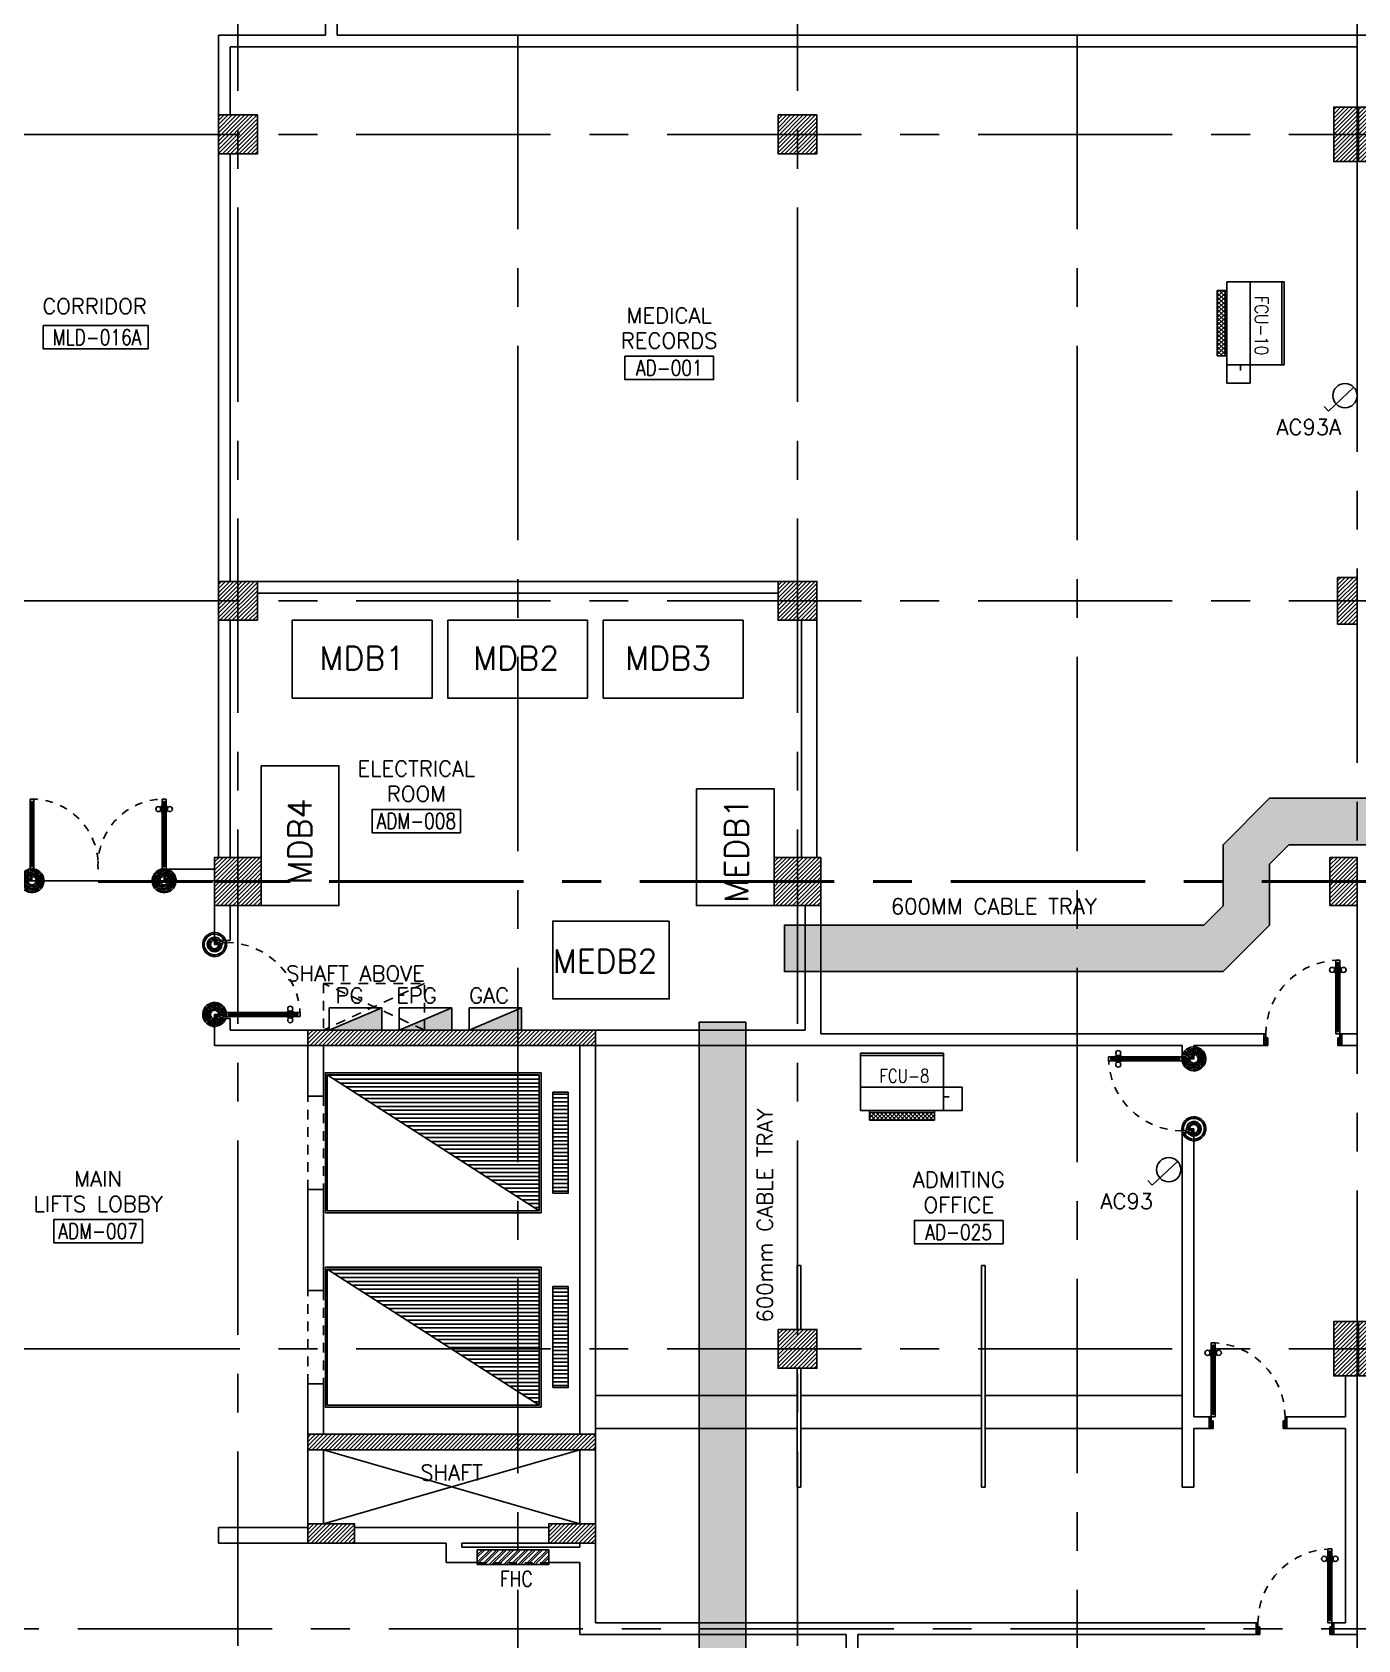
# Model space of a CAD drawing. Extents: x 417866.9 to 417960.2, y 43448 to 43538.2.
# Drawn here: x 417888.85 to 417905.91, y 43484.73 to 43505.41 of the extents above; entities that cross this region are included whole.
import ezdxf
from ezdxf.enums import TextEntityAlignment as Align

# ---------------------------------------------------------------- set-up
doc = ezdxf.new("R2010")
doc.units = 0
doc.header["$MEASUREMENT"] = 0
for name, pattern in [('CENTERX2', [4, 2.5, -0.5, 0.5, -0.5]), ('HIDDEN', [0.375, 0.25, -0.125]), ('HIDDEN2', [0.1875, 0.125, -0.0625])]:
    doc.linetypes.add(name, pattern=pattern)
doc.layers.get('0').update_dxf_attribs({"color": 11, "linetype": 'CONTINUOUS'})
for name, color, linetype in [('AXES', 11, 'CENTERX2'), ('COL', 11, 'CONTINUOUS'), ('COUNTER', 11, 'CONTINUOUS'), ('DOOR', 11, 'CONTINUOUS'), ('E-PANELBX', 3, 'CONTINUOUS'), ('E-SOCKETS', 4, 'CONTINUOUS'), ('E-TRAY', 2, 'CONTINUOUS'), ('EJ', 11, 'CONTINUOUS'), ('FCU', 7, 'CONTINUOUS'), ('FHC', 11, 'CONTINUOUS'), ('HAT', 11, 'CONTINUOUS'), ('HIDDEN', 11, 'HIDDEN2'), ('LIFTS', 11, 'CONTINUOUS'), ('PART', 11, 'CONTINUOUS'), ('RM-BOX', 11, 'CONTINUOUS'), ('RM-NAME', 11, 'CONTINUOUS'), ('RM-NO', 11, 'CONTINUOUS'), ('SCD', 2, 'CONTINUOUS'), ('SHAFT', 11, 'CONTINUOUS'), ('WALL', 11, 'CONTINUOUS')]:
    doc.layers.add(name, color=color, linetype=linetype)
doc.styles.add('ROMANS', font='ROMANS.shx', dxfattribs={"width": 0.6})
pattern_1 = [(45, (417522.151385, 43455.963322), (-0.0265165043, 0.0265165043), [])]
pattern_2 = [(0, (0, 0), (0, 0.275), [0.2, -0.075]), (90, (0, 0), (-0.275, 2e-17), [0.2, -0.075])]

# ---------------------------------------------------------------- blocks, each defined once
blk = doc.blocks.new('*X61')
at = {"color": 0}
for p, q in [((503899, 131750), (506612, 131750)), ((503977, 131700), (506612, 131700)), ((504055, 131650), (506612, 131650)), ((504132, 131600), (506612, 131600)), ((504210, 131550), (506612, 131550)), ((504288, 131500), (506612, 131500)), ((504366, 131450), (506612, 131450)), ((504444, 131400), (506612, 131400)), ((504522, 131350), (506612, 131350)), ((504600, 131300), (506612, 131300)), ((504677, 131250), (506612, 131250)), ((504755, 131200), (506612, 131200)), ((504833, 131150), (506612, 131150)), ((504911, 131100), (506612, 131100)), ((504989, 131050), (506612, 131050)), ((505067, 131000), (506612, 131000)), ((505145, 130950), (506612, 130950)), ((505222, 130900), (506612, 130900)), ((505300, 130850), (506612, 130850)), ((505378, 130800), (506612, 130800)), ((505456, 130750), (506612, 130750)), ((505534, 130700), (506612, 130700)), ((505612, 130650), (506612, 130650)), ((505690, 130600), (506612, 130600)), ((505767, 130550), (506612, 130550)), ((505845, 130500), (506612, 130500)), ((505923, 130450), (506612, 130450)), ((506001, 130400), (506612, 130400)), ((506079, 130350), (506612, 130350)), ((506157, 130300), (506612, 130300)), ((506235, 130250), (506612, 130250)), ((506312, 130200), (506612, 130200)), ((506390, 130150), (506612, 130150)), ((506468, 130100), (506612, 130100)), ((506546, 130050), (506612, 130050))]:
    blk.add_line(p, q, dxfattribs=at)
blk = doc.blocks.new('*X95')
at = {"color": 0}
for p, q in [((197839, 36035), (198015, 36211)), ((197839, 36088), (197962, 36211)), ((197839, 36141), (197909, 36211)), ((197839, 36194), (197856, 36211)), ((197868, 36011), (198068, 36211)), ((197921, 36011), (198121, 36211)), ((197974, 36011), (198174, 36211)), ((198027, 36011), (198227, 36211)), ((198080, 36011), (198280, 36211)), ((198133, 36011), (198333, 36211)), ((198186, 36011), (198386, 36211)), ((198239, 36011), (198439, 36211)), ((198292, 36011), (198492, 36211)), ((198345, 36011), (198545, 36211)), ((198398, 36011), (198598, 36211)), ((198451, 36011), (198651, 36211)), ((198504, 36011), (198704, 36211)), ((198557, 36011), (198757, 36211)), ((198610, 36011), (198810, 36211)), ((198663, 36011), (198863, 36211)), ((198716, 36011), (198916, 36211)), ((198769, 36011), (198969, 36211)), ((198822, 36011), (199022, 36211)), ((198875, 36011), (199075, 36211)), ((198928, 36011), (199128, 36211)), ((198981, 36011), (199181, 36211)), ((199034, 36011), (199234, 36211)), ((199088, 36011), (199288, 36211)), ((199141, 36011), (199341, 36211)), ((199194, 36011), (199394, 36211)), ((199247, 36011), (199447, 36211)), ((199300, 36011), (199500, 36211)), ((199353, 36011), (199553, 36211)), ((199406, 36011), (199606, 36211)), ((199459, 36011), (199659, 36211)), ((199512, 36011), (199712, 36211)), ((199565, 36011), (199765, 36211)), ((199618, 36011), (199818, 36211)), ((199671, 36011), (199871, 36211)), ((199724, 36011), (199924, 36211)), ((199777, 36011), (199977, 36211)), ((199830, 36011), (200030, 36211)), ((199883, 36011), (200083, 36211)), ((199936, 36011), (200136, 36211)), ((199989, 36011), (200189, 36211)), ((200042, 36011), (200242, 36211)), ((200095, 36011), (200295, 36211)), ((200148, 36011), (200348, 36211)), ((200201, 36011), (200401, 36211)), ((200254, 36011), (200454, 36211)), ((200307, 36011), (200507, 36211)), ((200360, 36011), (200560, 36211)), ((200413, 36011), (200613, 36211)), ((200466, 36011), (200666, 36211)), ((200519, 36011), (200719, 36211)), ((200572, 36011), (200772, 36211)), ((200625, 36011), (200825, 36211)), ((200678, 36011), (200878, 36211)), ((200732, 36011), (200932, 36211)), ((200785, 36011), (200985, 36211)), ((200838, 36011), (201038, 36211)), ((200891, 36011), (201091, 36211)), ((200944, 36011), (201144, 36211)), ((200997, 36011), (201197, 36211)), ((201050, 36011), (201250, 36211)), ((201103, 36011), (201303, 36211)), ((201156, 36011), (201356, 36211)), ((201209, 36011), (201409, 36211)), ((201262, 36011), (201462, 36211)), ((201315, 36011), (201515, 36211)), ((201368, 36011), (201539, 36182)), ((201421, 36011), (201539, 36129)), ((201474, 36011), (201539, 36076)), ((201527, 36011), (201539, 36023))]:
    blk.add_line(p, q, dxfattribs=at)
blk = doc.blocks.new('*X94')
at = {"color": 0}
for p, q in [((197839, 31209), (198041, 31411)), ((197839, 31262), (197988, 31411)), ((197839, 31315), (197935, 31411)), ((197839, 31368), (197882, 31411)), ((197894, 31211), (198094, 31411)), ((197947, 31211), (198147, 31411)), ((198000, 31211), (198200, 31411)), ((198053, 31211), (198253, 31411)), ((198106, 31211), (198306, 31411)), ((198159, 31211), (198359, 31411)), ((198212, 31211), (198412, 31411)), ((198265, 31211), (198465, 31411)), ((198318, 31211), (198518, 31411)), ((198371, 31211), (198571, 31411)), ((198424, 31211), (198624, 31411)), ((198477, 31211), (198677, 31411)), ((198530, 31211), (198730, 31411)), ((198583, 31211), (198783, 31411)), ((198636, 31211), (198836, 31411)), ((198689, 31211), (198889, 31411)), ((198742, 31211), (198942, 31411)), ((198795, 31211), (198995, 31411)), ((198848, 31211), (199048, 31411)), ((198901, 31211), (199101, 31411)), ((198954, 31211), (199154, 31411)), ((199007, 31211), (199207, 31411)), ((199060, 31211), (199260, 31411)), ((199114, 31211), (199314, 31411)), ((199167, 31211), (199367, 31411)), ((199220, 31211), (199420, 31411)), ((199273, 31211), (199473, 31411)), ((199326, 31211), (199526, 31411)), ((199379, 31211), (199579, 31411)), ((199432, 31211), (199632, 31411)), ((199485, 31211), (199685, 31411)), ((199538, 31211), (199738, 31411)), ((199591, 31211), (199791, 31411)), ((199644, 31211), (199844, 31411)), ((199697, 31211), (199897, 31411)), ((199750, 31211), (199950, 31411)), ((199803, 31211), (200003, 31411)), ((199856, 31211), (200056, 31411)), ((199909, 31211), (200109, 31411)), ((199962, 31211), (200162, 31411)), ((200015, 31211), (200215, 31411)), ((200068, 31211), (200268, 31411)), ((200121, 31211), (200321, 31411)), ((200174, 31211), (200374, 31411)), ((200227, 31211), (200427, 31411)), ((200280, 31211), (200480, 31411)), ((200333, 31211), (200533, 31411)), ((200386, 31211), (200586, 31411)), ((200439, 31211), (200639, 31411)), ((200492, 31211), (200692, 31411)), ((200545, 31211), (200745, 31411)), ((200598, 31211), (200798, 31411)), ((200651, 31211), (200851, 31411)), ((200704, 31211), (200904, 31411)), ((200758, 31211), (200958, 31411)), ((200811, 31211), (201011, 31411)), ((200864, 31211), (201064, 31411)), ((200917, 31211), (201117, 31411)), ((200970, 31211), (201170, 31411)), ((201023, 31211), (201223, 31411)), ((201076, 31211), (201276, 31411)), ((201129, 31211), (201329, 31411)), ((201182, 31211), (201382, 31411)), ((201235, 31211), (201435, 31411)), ((201288, 31211), (201488, 31411)), ((201341, 31211), (201539, 31409)), ((201394, 31211), (201539, 31356)), ((201447, 31211), (201539, 31303)), ((201500, 31211), (201539, 31250))]:
    blk.add_line(p, q, dxfattribs=at)
blk = doc.blocks.new('A$C272A55A0')
at = {"layer": 'DOOR', "color": 0, "linetype": 'ByBlock'}
for p, q in [((0, 900), (0, 1050)), ((50, 1050), (0, 1050)), ((50, 950), (50, 1050)), ((1750, 950), (1750, 1050)), ((1750, 1050), (1800, 1050)), ((1800, 1050), (1800, 900)), ((0, 900), (25, 900)), ((25, 950), (50, 950)), ((25, 900), (25, 950)), ((75, 900), (25, 900)), ((25, 850), (25, 900)), ((42, 850), (25, 850)), ((58, 870), (42, 870)), ((42, 870), (42, 850)), ((58, 850), (58, 870)), ((75, 850), (58, 850)), ((75, 900), (75, 850)), ((1725, 900), (1775, 900)), ((1725, 900), (1725, 850)), ((1725, 850), (1742, 850)), ((1742, 870), (1758, 870)), ((1742, 850), (1742, 870)), ((1775, 950), (1750, 950)), ((1758, 870), (1758, 850)), ((1758, 850), (1775, 850)), ((1775, 900), (1775, 950)), ((1800, 900), (1775, 900)), ((1775, 850), (1775, 900)), ((25, 50), (42, 50)), ((25, 50), (25, 0)), ((25, 0), (75, 0)), ((75, 0), (25, 0)), ((42, 50), (42, 30)), ((42, 30), (58, 30)), ((58, 50), (75, 50)), ((58, 50), (58, 30)), ((75, 50), (75, 0)), ((1718, 160), (1709, 160)), ((1709, 95), (1709, 160)), ((1718, 95), (1709, 95)), ((1725, 173), (1718, 173)), ((1718, 173), (1718, 83)), ((1718, 95), (1718, 160)), ((1725, 83), (1718, 83)), ((1742, 50), (1725, 50)), ((1725, 50), (1725, 0)), ((1775, 0), (1725, 0)), ((1725, 0), (1775, 0)), ((1742, 50), (1742, 30)), ((1758, 30), (1742, 30)), ((1775, 50), (1758, 50)), ((1758, 50), (1758, 30)), ((1775, 173), (1782, 173)), ((1775, 83), (1782, 83)), ((1775, 50), (1775, 0)), ((1782, 173), (1782, 83)), ((1782, 160), (1791, 160)), ((1782, 95), (1782, 160)), ((1782, 95), (1791, 95)), ((1791, 95), (1791, 160))]:
    blk.add_line(p, q, dxfattribs=at)
at = {"layer": 'DOOR', "color": 9, "linetype": 'ByBlock'}
for p, q in [((50, 1050), (0, 1010)), ((50, 1050), (0, 937)), ((50, 1050), (37, 950)), ((1750, 1050), (1800, 1010)), ((1750, 1050), (1800, 937)), ((1750, 1050), (1763, 950))]:
    blk.add_line(p, q, dxfattribs=at)
at = {"layer": 'DOOR', "linetype": 'ByBlock'}
for p, q in [((25, 850), (25, 50)), ((42, 850), (42, 50)), ((58, 850), (58, 50)), ((75, 50), (75, 850)), ((1725, 50), (1725, 850)), ((1742, 850), (1742, 50)), ((1758, 850), (1758, 50)), ((1775, 850), (1775, 50))]:
    blk.add_line(p, q, dxfattribs=at)
at = {"layer": 'DOOR', "color": 0, "linetype": 'ByBlock'}
for centre in [(1676, 128), (1824, 128)]:
    blk.add_circle(centre, 32.4, dxfattribs=at)
at = {"layer": 'DOOR', "color": 9, "linetype": 'ByBlock'}
for centre, radius, start, end in [((50, 1050), 34.4, 180, 270), ((50, 1050), 14.4, 180, 270), ((1750, 1050), 14.4, 270, 0), ((1750, 1050), 34.4, 270, 0), ((50, 1050), 54.4, 203.2074, 270), ((50, 1050), 74.4, 227.7764, 270), ((50, 1050), 94.4, 238.0182, 270), ((50, 1050), 114, 244.0838, 257.3774), ((50, 1050), 134, 248.1598, 259.28), ((50, 1050), 154, 251.1053, 256.2858), ((1750, 1050), 54.4, 270, 336.7926), ((1750, 1050), 74.4, 270, 312.2236), ((1750, 1050), 94.4, 270, 301.9818), ((1750, 1050), 114, 282.6226, 295.9162), ((1750, 1050), 134, 280.72, 291.8402), ((1750, 1050), 154, 283.7142, 288.8947)]:
    blk.add_arc(centre, radius, start, end, dxfattribs=at)
at = {"layer": 'DOOR', "linetype": 'HIDDEN', "ltscale": 0.5}
for centre, start, end in [((50, 851), 268.3174, 3.2965), ((1750, 851), 176.7035, 271.6826)]:
    blk.add_arc(centre, 851, start, end, dxfattribs=at)
at = {"layer": 'WALL', "linetype": 'ByBlock'}
blk.add_line((1800, 900), (1800, 1050), dxfattribs=at)
blk = doc.blocks.new('*X60')
at = {"color": 0}
for p, q in [((140176, 227700), (140376, 227700)), ((140176, 227650), (140376, 227650)), ((140176, 227600), (140376, 227600)), ((140176, 227550), (140376, 227550)), ((140176, 227500), (140376, 227500)), ((140176, 227450), (140376, 227450)), ((140176, 227400), (140376, 227400)), ((140176, 227350), (140376, 227350)), ((140176, 227300), (140376, 227300)), ((140176, 227250), (140376, 227250)), ((140176, 227200), (140376, 227200)), ((140176, 227150), (140376, 227150)), ((140176, 227100), (140376, 227100)), ((140176, 227050), (140376, 227050)), ((140176, 227000), (140376, 227000)), ((140176, 226950), (140376, 226950)), ((140176, 226900), (140376, 226900)), ((140176, 226850), (140376, 226850)), ((140176, 226800), (140376, 226800)), ((140176, 226750), (140376, 226750)), ((140176, 226700), (140376, 226700)), ((140176, 226650), (140376, 226650)), ((140176, 226600), (140376, 226600)), ((140176, 226550), (140376, 226550)), ((140176, 226500), (140376, 226500)), ((140176, 226450), (140376, 226450))]:
    blk.add_line(p, q, dxfattribs=at)
blk = doc.blocks.new('RM2')
at = {"layer": 'RM-NAME', "style": 'ROMANS'}
blk.add_text('SHAFT', height=200, dxfattribs=at).set_placement((0, 0), align=Align.MIDDLE)
blk = doc.blocks.new('COL50')
at = {"layer": 'COL'}
blk.add_lwpolyline([(-250, 250), (-250, -250), (250, -250), (250, 250)], close=True, dxfattribs=at)
blk = doc.blocks.new('*X93')
at = {"color": 0}
for p, q in [((203889, 32274), (204376, 32761)), ((203889, 32327), (204323, 32761)), ((203889, 32380), (204270, 32761)), ((203889, 32433), (204217, 32761)), ((203889, 32486), (204164, 32761)), ((203889, 32539), (204111, 32761)), ((203889, 32592), (204058, 32761)), ((203889, 32645), (204005, 32761)), ((203889, 32698), (203952, 32761)), ((203889, 32751), (203899, 32761)), ((203929, 32261), (204389, 32721)), ((203982, 32261), (204389, 32668)), ((204035, 32261), (204389, 32615)), ((204088, 32261), (204389, 32562)), ((204141, 32261), (204389, 32509)), ((204194, 32261), (204389, 32456)), ((204247, 32261), (204389, 32403)), ((204300, 32261), (204389, 32349)), ((204353, 32261), (204389, 32296))]:
    blk.add_line(p, q, dxfattribs=at)
blk = doc.blocks.new('RM1')
at = {"layer": 'RM-BOX'}
blk.add_lwpolyline([(570, -200), (-570, -200), (-570, -500), (570, -500)], close=True, dxfattribs=at)
at = {"layer": 'RM-NAME', "style": 'ROMANS'}
for tag, p in [('ROOMNAME1', (0, 324)), ('ROOMNAME2', (0, 0))]:
    blk.add_attdef(tag, text='', height=200, dxfattribs=at).set_placement(p, align=Align.MIDDLE)
at = {"layer": 'RM-NO', "style": 'ROMANS', "width": 0.8}
blk.add_attdef('ROOMNO', text='', height=200, dxfattribs=at).set_placement((0, -350), align=Align.MIDDLE)
blk = doc.blocks.new('*X100')
at = {"color": 0}
for p, q in [((196689, 41938), (197151, 42401)), ((196689, 41991), (197098, 42401)), ((196689, 42044), (197045, 42401)), ((196689, 42097), (196992, 42401)), ((196689, 42150), (196939, 42401)), ((196689, 42203), (196886, 42401)), ((196689, 42256), (196833, 42401)), ((196689, 42309), (196780, 42401)), ((196689, 42363), (196727, 42401)), ((196704, 41901), (197189, 42385)), ((196757, 41901), (197189, 42332)), ((196810, 41901), (197189, 42279)), ((196863, 41901), (197189, 42226)), ((196916, 41901), (197189, 42173)), ((196970, 41901), (197189, 42120)), ((197023, 41901), (197189, 42067)), ((197076, 41901), (197189, 42014)), ((197129, 41901), (197189, 41961)), ((197182, 41901), (197189, 41908))]:
    blk.add_line(p, q, dxfattribs=at)
blk = doc.blocks.new('*X101')
at = {"color": 0}
for p, q in [((203889, 41926), (204364, 42401)), ((203889, 41979), (204311, 42401)), ((203889, 42032), (204258, 42401)), ((203889, 42085), (204205, 42401)), ((203889, 42138), (204152, 42401)), ((203889, 42191), (204099, 42401)), ((203889, 42244), (204046, 42401)), ((203889, 42297), (203993, 42401)), ((203889, 42350), (203940, 42401)), ((203917, 41901), (204389, 42373)), ((203970, 41901), (204389, 42320)), ((204023, 41901), (204389, 42267)), ((204076, 41901), (204389, 42214)), ((204129, 41901), (204389, 42161)), ((204182, 41901), (204389, 42108)), ((204235, 41901), (204389, 42055)), ((204288, 41901), (204389, 42001)), ((204341, 41901), (204389, 41948))]:
    blk.add_line(p, q, dxfattribs=at)
blk = doc.blocks.new('*X103')
at = {"color": 0}
for p, q in [((203889, 47918), (204371, 48401)), ((203889, 47972), (204318, 48401)), ((203889, 48025), (204265, 48401)), ((203889, 48078), (204212, 48401)), ((203889, 48131), (204159, 48401)), ((203889, 48184), (204106, 48401)), ((203889, 48237), (204053, 48401)), ((203889, 48290), (204000, 48401)), ((203889, 48343), (203947, 48401)), ((203924, 47901), (204389, 48365)), ((203977, 47901), (204389, 48312)), ((204030, 47901), (204389, 48259)), ((204083, 47901), (204389, 48206)), ((204136, 47901), (204389, 48153)), ((204189, 47901), (204389, 48100)), ((204242, 47901), (204389, 48047)), ((204295, 47901), (204389, 47994)), ((204348, 47901), (204389, 47941))]:
    blk.add_line(p, q, dxfattribs=at)
blk = doc.blocks.new('*X129')
at = {"color": 0}
for p, q in [((84179, 47905), (84676, 48401)), ((84179, 47958), (84623, 48401)), ((84179, 48011), (84570, 48401)), ((84179, 48064), (84516, 48401)), ((84179, 48117), (84463, 48401)), ((84179, 48170), (84410, 48401)), ((84179, 48223), (84357, 48401)), ((84179, 48276), (84304, 48401)), ((84179, 48329), (84251, 48401)), ((84179, 48382), (84198, 48401)), ((84229, 47901), (84679, 48352)), ((84282, 47901), (84679, 48299)), ((84335, 47901), (84679, 48246)), ((84388, 47901), (84679, 48193)), ((84441, 47901), (84679, 48139)), ((84494, 47901), (84679, 48086)), ((84547, 47901), (84679, 48033)), ((84600, 47901), (84679, 47980)), ((84653, 47901), (84679, 47927))]:
    blk.add_line(p, q, dxfattribs=at)
blk = doc.blocks.new('C11')
at = {"layer": 'HAT'}
h = blk.add_hatch(dxfattribs=at)
h.set_pattern_fill('ANSI31', color=256, scale=300, style=0)
h.set_pattern_definition([(45, (-383765.23, -62181), (-26.5165043, 26.5165043), [])])
h.paths.add_polyline_path([(-20, 350), (-20, 700), (-320, 700), (-320, 350)])
h.paths.add_polyline_path([(-320, 0), (-20, 0), (-20, 350), (-320, 350)])
h = blk.add_hatch(dxfattribs=at)
h.set_pattern_fill('ANSI31', color=256, scale=300, style=0)
h.set_pattern_definition([(45, (-383445.23, -62181), (-26.5165043, 26.5165043), [])])
h.paths.add_polyline_path([(300, 350), (300, 700), (0, 700), (0, 350)])
h.paths.add_polyline_path([(0, 0), (300, 0), (300, 350), (0, 350)])
at = {"layer": 'COL'}
for points in [[(-20, 700), (-20, 0), (-320, 0), (-320, 700)], [(300, 700), (300, 0), (0, 0), (0, 700)]]:
    blk.add_lwpolyline(points, close=True, dxfattribs=at)
blk = doc.blocks.new('DOOR1000')
at = {"layer": 'DOOR', "color": 7, "linetype": 'ByBlock'}
for p, q in [((-150, 0), (0, 0)), ((-150, 0), (-150, -25)), ((0, -50), (-114, 0)), ((0, -50), (-40, 0)), ((0, -50), (0, 0)), ((-1100, -25), (-1100, -75)), ((-1100, -75), (-1100, -25)), ((-1050, -25), (-1100, -25)), ((-1050, -75), (-1100, -75)), ((-1070, -42), (-1070, -58)), ((-1050, -42), (-1070, -42)), ((-1050, -58), (-1070, -58)), ((-1050, -25), (-1050, -42)), ((-1050, -58), (-1050, -75)), ((-1018, -25), (-1018, -18)), ((-928, -18), (-1018, -18)), ((-1018, -75), (-1018, -82)), ((-928, -82), (-1018, -82)), ((-1005, -18), (-1005, -9)), ((-1005, -9), (-940, -9)), ((-1005, -18), (-940, -18)), ((-1005, -82), (-1005, -91)), ((-1005, -82), (-940, -82)), ((-1005, -91), (-940, -91)), ((-940, -18), (-940, -9)), ((-940, -82), (-940, -91)), ((-928, -25), (-928, -18)), ((-928, -75), (-928, -82)), ((-200, -25), (-150, -25)), ((-200, -42), (-200, -25)), ((-180, -42), (-200, -42)), ((-200, -58), (-180, -58)), ((-200, -75), (-200, -58)), ((-150, -75), (-200, -75)), ((-180, -58), (-180, -42)), ((-150, -25), (-100, -25)), ((-150, -75), (-150, -25)), ((-100, -25), (-100, -50)), ((0, -50), (-100, -37)), ((-100, -50), (0, -50)), ((-150, -975), (-100, -975)), ((-150, -1000), (-150, -975)), ((-150, -1000), (0, -1000)), ((0, -1000), (-150, -1000)), ((0, -950), (-114, -1000)), ((-100, -975), (-100, -950)), ((0, -950), (-100, -963)), ((-100, -950), (0, -950)), ((0, -950), (-40, -1000)), ((0, -950), (0, -1000))]:
    blk.add_line(p, q, dxfattribs=at)
at = {"layer": 'DOOR', "linetype": 'ByBlock'}
for p, q in [((-200, -25), (-1050, -25)), ((-200, -42), (-1050, -42)), ((-200, -58), (-1050, -58)), ((-1050, -75), (-200, -75))]:
    blk.add_line(p, q, dxfattribs=at)
at = {"layer": 'DOOR', "color": 7, "linetype": 'ByBlock'}
for centre in [(-973, 24), (-973, -124)]:
    blk.add_circle(centre, 32.4, dxfattribs=at)
for centre, radius, start, end in [((0, -50), 154, 161.1053, 166.2858), ((0, -50), 94.4, 148.0182, 180), ((0, -50), 134, 158.1598, 169.28), ((0, -50), 114, 154.0838, 167.3774), ((0, -50), 74.4, 137.7764, 180), ((0, -50), 54.4, 113.2074, 180), ((0, -50), 34.4, 90, 180), ((0, -50), 14.4, 90, 180), ((0, -950), 154, 193.7142, 198.8947), ((0, -950), 134, 190.72, 201.8402), ((0, -950), 94.4, 180, 211.9818), ((0, -950), 74.4, 180, 222.2236), ((0, -950), 54.4, 180, 246.7926), ((0, -950), 34.4, 180, 270), ((0, -950), 14.4, 180, 270)]:
    blk.add_arc(centre, radius, start, end, dxfattribs=at)
at = {"layer": 'DOOR', "linetype": 'HIDDEN', "ltscale": 0.5}
blk.add_arc((-150, -25), 950, 180, 270, dxfattribs=at)
blk = doc.blocks.new('*X253')
at = {"color": 0}
for p, q in [((23785, -1671), (23860, -1596)), ((23785, -1618), (23807, -1596)), ((23864, -1696), (23785, -1617)), ((23813, -1696), (23913, -1596)), ((23917, -1696), (23817, -1596)), ((23866, -1696), (23966, -1596)), ((23970, -1696), (23870, -1596)), ((23919, -1696), (24019, -1596)), ((24023, -1696), (23923, -1596)), ((23972, -1696), (24072, -1596)), ((24076, -1696), (23976, -1596)), ((24025, -1696), (24125, -1596)), ((24129, -1696), (24029, -1596)), ((24078, -1696), (24178, -1596)), ((24182, -1696), (24082, -1596)), ((24131, -1696), (24231, -1596)), ((24235, -1696), (24135, -1596)), ((24184, -1696), (24284, -1596)), ((24288, -1696), (24188, -1596)), ((24237, -1696), (24337, -1596)), ((24341, -1696), (24241, -1596)), ((24290, -1696), (24390, -1596)), ((24394, -1696), (24294, -1596)), ((24343, -1696), (24443, -1596)), ((24447, -1696), (24347, -1596)), ((24396, -1696), (24496, -1596)), ((24500, -1696), (24400, -1596)), ((24449, -1696), (24549, -1596)), ((24553, -1696), (24453, -1596)), ((24502, -1696), (24602, -1596)), ((24606, -1696), (24506, -1596)), ((24555, -1696), (24623, -1628)), ((24623, -1660), (24559, -1596)), ((24623, -1607), (24612, -1596)), ((23811, -1696), (23785, -1670)), ((24608, -1696), (24623, -1681))]:
    blk.add_line(p, q, dxfattribs=at)
blk = doc.blocks.new('E-PBX')
at = {"layer": 'E-PANELBX'}
h = blk.add_hatch(color=256, dxfattribs=at)
h.paths.add_polyline_path([(34, 190), (-225, 190), (34, 81)])
h.paths.add_polyline_path([(225, 190), (34, 190), (34, 81), (225, 0)])
blk.add_line((225, 0), (-225, 190), dxfattribs=at)
blk.add_lwpolyline([(-225, 190), (225, 190), (225, 0), (-225, 0)], close=True, dxfattribs=at)

msp = doc.modelspace()

# ---------------------------------------------------------------- hatches: boundary and pattern name
at = {"layer": 'FHC', "linetype": 'ByBlock', "ltscale": 0.3}
h = msp.add_hatch(dxfattribs=at)
h.set_pattern_fill('ANSI32', color=11, scale=175, style=0)
h.set_pattern_definition([(44.999998, (417662.380424, 43454.64832), (-0.046403885, 0.046403882), []), (44.999998, (417662.41136, 43454.64832), (-0.046403885, 0.046403882), [])])
h.paths.add_polyline_path([(417895.4966, 43485.6993), (417895.4966, 43485.8893), (417894.5766, 43485.8893), (417894.5766, 43485.6993)])
h.paths.add_polyline_path([(417894.364, 43485.2782), (417894.364, 43485.699), (417894.6265, 43485.699), (417894.6265, 43485.2782)], flags=9)
at = {"layer": 'HAT'}
h = msp.add_hatch(dxfattribs=at)
h.set_pattern_fill('ANGLE', color=256, style=0)
h.set_pattern_definition(pattern_2)
h.paths.add_polyline_path([(417922.3278, 43507.1193), (417915.3957, 43507.1193), (417915.1957, 43506.9193), (417915.1957, 43495.5569), (417915.4957, 43495.2569), (417920.9414, 43495.2569), (417920.9414, 43494.9569), (417905.0201, 43494.9569), (417904.7716, 43494.7083), (417904.7716, 43493.9249), (417904.1716, 43493.3249), (417898.5287, 43493.3249), (417898.5287, 43493.9249), (417903.923, 43493.9249), (417904.1716, 43494.1734), (417904.1716, 43494.9569), (417904.7716, 43495.5569), (417914.6471, 43495.5569), (417914.8957, 43495.8054), (417914.8957, 43507.0436), (417915.2714, 43507.4193), (417922.3278, 43507.4193)])
h = msp.add_hatch(dxfattribs=at)
h.set_pattern_fill('ANSI31', color=256, scale=0.3, style=0)
h.set_pattern_definition(pattern_1)
h.paths.add_polyline_path([(417905.8966, 43498.3943), (417905.6466, 43498.3943), (417905.6466, 43498.0943), (417905.8966, 43498.0943)])
h.paths.add_polyline_path([(417905.8966, 43498.0943), (417905.6466, 43498.0943), (417905.6466, 43497.7943), (417905.8966, 43497.7943)])
h = msp.add_hatch(dxfattribs=at)
h.set_pattern_fill('ANSI31', color=256, scale=0.3, style=0)
h.set_pattern_definition([(45, (417532.951385, 43455.963322), (-0.0265165043, 0.0265165043), [])])
h.paths.add_polyline_path([(417891.4966, 43494.4943), (417891.4966, 43494.7943), (417891.1966, 43494.7943), (417891.1966, 43494.4943)])
h.paths.add_polyline_path([(417891.7966, 43494.4943), (417891.7966, 43494.7943), (417891.4966, 43494.7943), (417891.4966, 43494.4943)])
h = msp.add_hatch(dxfattribs=at)
h.set_pattern_fill('ANSI31', color=256, scale=0.3, style=0)
h.set_pattern_definition([(45, (417540.151385, 43455.963322), (-0.0265165043, 0.0265165043), [])])
h.paths.add_polyline_path([(417898.6966, 43494.4943), (417898.6966, 43494.7943), (417898.3966, 43494.7943), (417898.3966, 43494.4943)])
h.paths.add_polyline_path([(417898.9966, 43494.4943), (417898.9966, 43494.7943), (417898.6966, 43494.7943), (417898.6966, 43494.4943)])
h = msp.add_hatch(dxfattribs=at)
h.set_pattern_fill('ANSI31', color=256, scale=0.3, style=0)
h.set_pattern_definition(pattern_1)
h.paths.add_polyline_path([(417905.5466, 43494.4943), (417905.8966, 43494.4943), (417905.8966, 43494.7943), (417905.5466, 43494.7943)])
h = msp.add_hatch(dxfattribs=at)
h.set_pattern_fill('ANSI31', color=256, scale=0.3, style=0)
h.set_pattern_definition([(45, (417532.951385, 43455.643322), (-0.0265165043, 0.0265165043), [])])
h.paths.add_polyline_path([(417891.4966, 43494.1743), (417891.4966, 43494.4743), (417891.1966, 43494.4743), (417891.1966, 43494.1743)])
h.paths.add_polyline_path([(417891.7966, 43494.1743), (417891.7966, 43494.4743), (417891.4966, 43494.4743), (417891.4966, 43494.1743)])
h = msp.add_hatch(dxfattribs=at)
h.set_pattern_fill('ANSI31', color=256, scale=0.3, style=0)
h.set_pattern_definition([(45, (417540.151385, 43455.643322), (-0.0265165043, 0.0265165043), [])])
h.paths.add_polyline_path([(417898.6966, 43494.1743), (417898.6966, 43494.4743), (417898.3966, 43494.4743), (417898.3966, 43494.1743)])
h.paths.add_polyline_path([(417898.9966, 43494.1743), (417898.9966, 43494.4743), (417898.6966, 43494.4743), (417898.6966, 43494.1743)])
h = msp.add_hatch(dxfattribs=at)
h.set_pattern_fill('ANSI31', color=256, scale=0.3, style=0)
h.set_pattern_definition([(45, (417522.151385, 43455.643322), (-0.0265165043, 0.0265165043), [])])
h.paths.add_polyline_path([(417905.5466, 43494.1743), (417905.8966, 43494.1743), (417905.8966, 43494.4743), (417905.5466, 43494.4743)])
h = msp.add_hatch(dxfattribs=at)
h.set_pattern_fill('ANGLE', color=256, style=0)
h.set_pattern_definition(pattern_2)
h.paths.add_polyline_path([(417898.0311, 43492.6743), (417897.4311, 43492.6743), (417897.4311, 43483.2546), (417897.8107, 43482.875), (417906.0796, 43482.875), (417907.2753, 43481.6793), (417914.1411, 43481.6793), (417915.3368, 43482.875), (417933.6467, 43482.875), (417933.9467, 43482.575), (417933.9467, 43474.8441), (417934.3225, 43474.4684), (417942.1008, 43474.4684), (417942.1008, 43474.7684), (417934.4467, 43474.7684), (417934.2467, 43474.9684), (417934.2467, 43482.575), (417934.5467, 43482.875), (417936.3308, 43482.875), (417936.6308, 43483.175), (417938.2984, 43483.175), (417938.7484, 43483.625), (417938.7484, 43489.0378), (417938.4484, 43489.0378), (417938.4484, 43483.7492), (417938.1741, 43483.475), (417915.0883, 43483.475), (417913.8926, 43482.2793), (417907.5238, 43482.2793), (417906.3281, 43483.475), (417898.2796, 43483.475), (417898.0311, 43483.7235)])
h = msp.add_hatch(dxfattribs=at)
h.set_pattern_fill('ANSI31', color=256, scale=0.3, style=0)
h.set_pattern_definition([(45, (417480.111385, 43455.963322), (-0.0265165043, 0.0265165043), [])])
h.paths.add_polyline_path([(417892.9966, 43486.2229), (417892.3966, 43486.2229), (417892.3966, 43485.9743), (417892.9966, 43485.9743)])
h.paths.add_polyline_path([(417896.0966, 43486.2229), (417895.4966, 43486.2229), (417895.4966, 43485.9743), (417896.0966, 43485.9743)])

# ---------------------------------------------------------------- linework, layer by layer
at = {"layer": 'AXES'}
for p, q in [((417891.4966, 43448.6529), (417891.4966, 43537.5491)), ((417898.6966, 43448.6529), (417898.6966, 43537.5491)), ((417905.8966, 43460.01), (417905.8966, 43537.1991)), ((417895.0966, 43466.8743), (417895.0966, 43525.6943)), ((417902.2966, 43466.8743), (417902.2966, 43525.6943)), ((417867.6171, 43504.0943), (417889.6966, 43504.0943)), ((417959.5194, 43504.0943), (417889.6966, 43504.0943)), ((417889.6966, 43498.0943), (417867.6171, 43498.0943)), ((417959.5194, 43498.0943), (417889.6966, 43498.0943)), ((417867.6171, 43494.4943), (417889.6966, 43494.4943)), ((417959.1694, 43494.4943), (417889.6966, 43494.4943)), ((417959.1694, 43494.4743), (417889.6966, 43494.4743)), ((417867.6171, 43488.4743), (417889.6966, 43488.4743)), ((417959.5194, 43488.4743), (417889.6966, 43488.4743)), ((417947.9366, 43484.8743), (417873.4766, 43484.8743))]:
    msp.add_line(p, q, dxfattribs=at)
at = {"layer": 'COL', "color": 2, "linetype": 'ByBlock'}
for p, q in [((417892.3966, 43486.2257), (417892.3966, 43485.9743)), ((417896.0966, 43486.2257), (417896.0966, 43485.9743))]:
    msp.add_line(p, q, dxfattribs=at)
at = {"layer": 'COL'}
for points in [[(417905.8966, 43498.3943), (417905.8966, 43497.7943), (417905.6466, 43497.7943), (417905.6466, 43498.3943)], [(417891.2466, 43498.3443), (417891.2466, 43497.8443), (417891.7466, 43497.8443), (417891.7466, 43498.3443)], [(417891.7966, 43494.7943), (417891.1966, 43494.7943), (417891.1966, 43494.4943), (417891.7966, 43494.4943)], [(417898.9966, 43494.7943), (417898.3966, 43494.7943), (417898.3966, 43494.4943), (417898.9966, 43494.4943)], [(417905.5466, 43494.7943), (417905.5466, 43494.4943), (417905.8966, 43494.4943), (417905.8966, 43494.7943)], [(417891.7966, 43494.4743), (417891.1966, 43494.4743), (417891.1966, 43494.1743), (417891.7966, 43494.1743)], [(417898.9966, 43494.4743), (417898.3966, 43494.4743), (417898.3966, 43494.1743), (417898.9966, 43494.1743)], [(417905.5466, 43494.4743), (417905.5466, 43494.1743), (417905.8966, 43494.1743), (417905.8966, 43494.4743)], [(417892.3966, 43492.5743), (417892.3966, 43492.3743), (417896.0966, 43492.3743), (417896.0966, 43492.5743)], [(417892.3966, 43487.3743), (417892.3966, 43487.1743), (417896.0966, 43487.1743), (417896.0966, 43487.3743)]]:
    msp.add_lwpolyline(points, close=True, dxfattribs=at)
at = {"layer": 'COL', "color": 2, "linetype": 'ByBlock'}
for points in [[(417892.3966, 43486.2243), (417892.9966, 43486.2243), (417892.9966, 43485.9743), (417892.3966, 43485.9743)], [(417896.0966, 43486.2243), (417895.4966, 43486.2243), (417895.4966, 43485.9743), (417896.0966, 43485.9743)]]:
    msp.add_lwpolyline(points, close=True, dxfattribs=at)
at = {"layer": 'COUNTER'}
msp.add_line((417905.8966, 43503.7443), (417905.8966, 43501.2193), dxfattribs=at)
at = {"layer": 'E-SOCKETS'}
for p, q in [((417905.8547, 43500.8406), (417905.5269, 43500.5355)), ((417905.5269, 43500.5355), (417905.4724, 43500.594)), ((417903.588, 43490.8843), (417903.2601, 43490.5792)), ((417903.2601, 43490.5792), (417903.2056, 43490.6377))]:
    msp.add_line(p, q, dxfattribs=at)
for centre in [(417905.7404, 43500.7342), (417903.4736, 43490.7779)]:
    msp.add_circle(centre, 0.1562, dxfattribs=at)
at = {"layer": 'E-TRAY', "color": 4}
for points in [[(417922.3278, 43507.1193), (417915.3957, 43507.1193), (417915.1957, 43506.9193), (417915.1957, 43495.5569), (417915.4957, 43495.2569), (417920.9414, 43495.2569), (417920.9414, 43494.9569), (417905.0201, 43494.9569), (417904.7716, 43494.7083), (417904.7716, 43493.9249), (417904.1716, 43493.3249), (417898.5287, 43493.3249), (417898.5287, 43493.9249), (417903.923, 43493.9249), (417904.1716, 43494.1734), (417904.1716, 43494.9569), (417904.7716, 43495.5569), (417914.6471, 43495.5569), (417914.8957, 43495.8054), (417914.8957, 43507.0436), (417915.2714, 43507.4193), (417922.3278, 43507.4193), (417922.3278, 43507.1193)], [(417898.0311, 43492.6743), (417897.4311, 43492.6743), (417897.4311, 43483.2546), (417897.8107, 43482.875), (417906.0796, 43482.875), (417907.2753, 43481.6793), (417914.1411, 43481.6793), (417915.3368, 43482.875), (417933.6467, 43482.875)], [(417938.1741, 43483.475), (417915.0883, 43483.475), (417913.8926, 43482.2793), (417907.5238, 43482.2793), (417906.3281, 43483.475), (417898.2796, 43483.475), (417898.0311, 43483.7235), (417898.0311, 43492.6743)]]:
    msp.add_lwpolyline(points, dxfattribs=at)
for points in [[(417893.9966, 43497.8443), (417892.1966, 43497.8443), (417892.1966, 43496.8443), (417893.9966, 43496.8443)], [(417895.9966, 43497.8443), (417894.1966, 43497.8443), (417894.1966, 43496.8443), (417895.9966, 43496.8443)], [(417897.9966, 43497.8443), (417896.1966, 43497.8443), (417896.1966, 43496.8443), (417897.9966, 43496.8443)], [(417891.7966, 43495.9743), (417891.7966, 43494.1743), (417892.7966, 43494.1743), (417892.7966, 43495.9743)], [(417897.3966, 43495.6743), (417897.3966, 43494.1743), (417898.3966, 43494.1743), (417898.3966, 43495.6743)], [(417897.047, 43493.9743), (417895.547, 43493.9743), (417895.547, 43492.9743), (417897.047, 43492.9743)]]:
    msp.add_lwpolyline(points, close=True, dxfattribs=at)
at = {"layer": 'FCU'}
for p, q in [((417904.9595, 43502.1986), (417904.2225, 43502.1986)), ((417904.2225, 43502.1986), (417904.2225, 43501.1316)), ((417904.5225, 43502.1986), (417904.5225, 43501.1316)), ((417904.9595, 43502.1986), (417904.9595, 43501.1316)), ((417904.9595, 43501.1316), (417904.2225, 43501.1316)), ((417899.5085, 43492.2773), (417899.5085, 43491.5403)), ((417899.5085, 43492.2773), (417900.5755, 43492.2773)), ((417900.5755, 43492.2773), (417900.5755, 43491.5403)), ((417899.5085, 43491.8403), (417900.5755, 43491.8403)), ((417899.5085, 43491.5403), (417900.5755, 43491.5403))]:
    msp.add_line(p, q, dxfattribs=at)
at = {"layer": 'FCU', "color": 3}
for p, q in [((417904.9275, 43502.1986), (417904.9275, 43501.1316)), ((417904.2225, 43502.0841), (417904.0975, 43502.0841)), ((417904.0975, 43502.0841), (417904.0975, 43501.2461)), ((417904.1975, 43502.0841), (417904.1975, 43501.2461)), ((417904.2225, 43501.2461), (417904.0975, 43501.2461)), ((417904.2225, 43501.1316), (417904.2225, 43500.8936)), ((417904.3975, 43501.1316), (417904.3975, 43501.0583)), ((417904.5225, 43501.1316), (417904.5225, 43500.8936)), ((417904.5225, 43500.8936), (417904.2225, 43500.8936)), ((417899.5085, 43492.2453), (417900.5755, 43492.2453)), ((417900.5755, 43491.8403), (417900.8135, 43491.8403)), ((417900.8135, 43491.8403), (417900.8135, 43491.5403)), ((417900.5755, 43491.7153), (417900.6489, 43491.7153)), ((417899.623, 43491.5403), (417899.623, 43491.4153)), ((417899.623, 43491.5153), (417900.461, 43491.5153)), ((417899.623, 43491.4153), (417900.461, 43491.4153)), ((417900.461, 43491.5403), (417900.461, 43491.4153)), ((417900.5755, 43491.5403), (417900.8135, 43491.5403))]:
    msp.add_line(p, q, dxfattribs=at)
at = {"layer": 'FHC', "linetype": 'ByBlock', "ltscale": 0.3}
for p, q in [((417894.5766, 43485.8893), (417895.4966, 43485.8893)), ((417894.5766, 43485.6993), (417894.5766, 43485.8893)), ((417895.4966, 43485.8893), (417895.4966, 43485.6993)), ((417895.4966, 43485.6993), (417894.5766, 43485.6993))]:
    msp.add_line(p, q, dxfattribs=at)
at = {"layer": 'FHC', "color": 250, "linetype": 'HIDDEN', "ltscale": 0.25}
msp.add_line((417894.5868, 43485.7227), (417895.4888, 43485.7227), dxfattribs=at)
at = {"layer": 'HIDDEN'}
for p, q in [((417892.5966, 43493.1743), (417893.8966, 43493.1743)), ((417893.8966, 43492.5743), (417892.5966, 43493.1743)), ((417893.8966, 43493.1743), (417892.5966, 43492.5743)), ((417892.5966, 43493.1743), (417892.5966, 43492.5743)), ((417893.8966, 43492.5743), (417893.8966, 43493.1743)), ((417892.3966, 43490.5243), (417892.3966, 43491.7243)), ((417892.5966, 43491.7243), (417892.5966, 43490.5243)), ((417892.3966, 43488.0243), (417892.3966, 43489.2243)), ((417892.5966, 43489.2243), (417892.5966, 43488.0243))]:
    msp.add_line(p, q, dxfattribs=at)
at = {"layer": 'LIFTS'}
for p, q in [((417892.6466, 43491.9993), (417895.3716, 43490.2493)), ((417892.6466, 43489.4993), (417895.3716, 43487.7493))]:
    msp.add_line(p, q, dxfattribs=at)
for points in [[(417892.6216, 43490.2243), (417895.3966, 43490.2243), (417895.3966, 43492.0243), (417892.6216, 43492.0243)], [(417892.6466, 43490.2493), (417895.3716, 43490.2493), (417895.3716, 43491.9993), (417892.6466, 43491.9993)], [(417895.5466, 43490.4743), (417895.7466, 43490.4743), (417895.7466, 43491.7743), (417895.5466, 43491.7743)], [(417892.6216, 43489.5243), (417892.6216, 43487.7243), (417895.3966, 43487.7243), (417895.3966, 43489.5243)], [(417892.6466, 43489.4993), (417892.6466, 43487.7493), (417895.3716, 43487.7493), (417895.3716, 43489.4993)], [(417895.5466, 43487.9743), (417895.7466, 43487.9743), (417895.7466, 43489.2743), (417895.5466, 43489.2743)]]:
    msp.add_lwpolyline(points, close=True, dxfattribs=at)
at = {"layer": 'PART'}
for p, q in [((417898.6908, 43489.5436), (417898.6908, 43488.7243)), ((417898.7408, 43489.5436), (417898.6908, 43489.5436)), ((417898.7408, 43489.5436), (417898.7408, 43488.7243)), ((417901.0623, 43489.5436), (417901.0623, 43486.6937)), ((417901.1123, 43489.5436), (417901.0623, 43489.5436)), ((417901.1123, 43489.5436), (417901.1123, 43486.6937)), ((417898.6908, 43488.2243), (417898.6908, 43486.6937)), ((417898.7408, 43488.2243), (417898.7408, 43486.6937)), ((417896.0966, 43487.8743), (417898.6908, 43487.8743)), ((417898.7408, 43487.8743), (417901.0623, 43487.8743)), ((417901.1123, 43487.8743), (417903.6466, 43487.8743)), ((417896.0966, 43487.4493), (417898.6908, 43487.4493)), ((417898.7408, 43487.4493), (417901.0623, 43487.4493)), ((417901.1123, 43487.4493), (417903.6466, 43487.4493)), ((417898.7408, 43486.6937), (417898.6908, 43486.6937)), ((417901.1123, 43486.6937), (417901.0623, 43486.6937))]:
    msp.add_line(p, q, dxfattribs=at)
at = {"layer": 'RM-BOX'}
msp.add_lwpolyline([(417890.3406, 43501.635), (417888.9908, 43501.635), (417888.9908, 43501.335), (417890.3406, 43501.335)], close=True, dxfattribs=at)
at = {"layer": 'SHAFT'}
for p, q in [((417895.8966, 43486.2243), (417892.5966, 43487.1743)), ((417892.5966, 43486.2243), (417895.8966, 43487.1743))]:
    msp.add_line(p, q, dxfattribs=at)
at = {"layer": 'WALL'}
for p, q in [((417892.6216, 43505.3693), (417892.6216, 43505.5943)), ((417892.7716, 43505.3693), (417892.7716, 43505.5943)), ((417891.2466, 43504.3443), (417891.2466, 43505.3693)), ((417891.2466, 43505.3693), (417892.6216, 43505.3693)), ((417891.2466, 43504.3443), (417891.2466, 43505.3693)), ((417891.2466, 43505.3693), (417892.0966, 43505.3693)), ((417891.3966, 43505.2193), (417905.8966, 43505.2193)), ((417891.3966, 43504.3443), (417891.3966, 43505.2193)), ((417891.3966, 43504.3443), (417891.3966, 43505.2193)), ((417892.7716, 43505.3693), (417906.0666, 43505.3693)), ((417905.8966, 43504.3443), (417905.8966, 43505.3693)), ((417891.2466, 43498.3443), (417891.2466, 43503.8443)), ((417891.2466, 43498.3443), (417891.2466, 43503.8443)), ((417891.3966, 43498.3443), (417891.3966, 43503.8443)), ((417898.4466, 43498.3443), (417891.7466, 43498.3443)), ((417898.4466, 43498.1943), (417891.7466, 43498.1943)), ((417891.2466, 43494.7943), (417891.2466, 43497.8443)), ((417891.3966, 43496.4743), (417891.3966, 43497.8443)), ((417891.3966, 43494.7943), (417891.3966, 43497.8443)), ((417898.7466, 43497.8443), (417898.7466, 43494.7943)), ((417898.9466, 43497.8443), (417898.9466, 43494.7943)), ((417891.1966, 43494.6443), (417890.5966, 43494.6443)), ((417890.5966, 43494.6443), (417890.5966, 43494.4943)), ((417890.5966, 43494.6443), (417890.5966, 43494.4943)), ((417891.2466, 43494.4943), (417890.5966, 43494.4943)), ((417891.2466, 43494.4943), (417890.5966, 43494.4943)), ((417891.1966, 43494.1743), (417891.1966, 43493.7243)), ((417891.3966, 43494.1743), (417891.3966, 43493.7243)), ((417898.7966, 43494.1743), (417898.7966, 43492.5743)), ((417898.9966, 43494.1743), (417898.9966, 43492.5243)), ((417891.1966, 43493.7243), (417891.3966, 43493.7243)), ((417891.1966, 43492.7243), (417891.1966, 43492.3743)), ((417891.1966, 43492.7243), (417891.3966, 43492.7243)), ((417891.3966, 43492.7243), (417891.3966, 43492.5743)), ((417892.3966, 43492.5743), (417891.3966, 43492.5743)), ((417893.8941, 43492.5743), (417891.7941, 43492.5743)), ((417896.0966, 43492.5743), (417898.7966, 43492.5743)), ((417898.9966, 43492.5243), (417904.6989, 43492.5243)), ((417904.6989, 43492.5243), (417904.6989, 43492.3743)), ((417905.6989, 43492.5243), (417905.6989, 43492.3743)), ((417905.6989, 43492.5243), (417905.8966, 43492.5243)), ((417905.6989, 43492.5243), (417905.799, 43492.5243)), ((417892.3966, 43492.3743), (417891.1966, 43492.3743)), ((417892.3966, 43491.7243), (417892.3966, 43492.3743)), ((417892.5966, 43491.7243), (417892.5966, 43492.3743)), ((417895.8966, 43492.3743), (417895.8966, 43487.3743)), ((417896.0966, 43492.3743), (417896.0966, 43487.3743)), ((417896.0966, 43492.3743), (417903.6466, 43492.3743)), ((417903.6466, 43492.3743), (417903.6466, 43492.2539)), ((417903.6466, 43492.3743), (417903.6466, 43492.2539)), ((417903.6466, 43492.2539), (417903.7966, 43492.2539)), ((417903.7966, 43492.3743), (417903.7966, 43492.2539)), ((417903.7966, 43492.3743), (417904.6989, 43492.3743)), ((417903.7966, 43492.3743), (417903.7966, 43492.2539)), ((417905.8966, 43492.3743), (417905.6989, 43492.3743)), ((417892.5966, 43491.7243), (417892.3966, 43491.7243)), ((417903.6466, 43491.2539), (417903.7966, 43491.2539)), ((417903.6466, 43491.2539), (417903.6466, 43486.6933)), ((417903.7966, 43491.2539), (417903.7966, 43487.5993)), ((417892.5966, 43490.5243), (417892.3966, 43490.5243)), ((417892.3966, 43489.2243), (417892.3966, 43490.5243)), ((417892.5966, 43489.2243), (417892.5966, 43490.5243)), ((417892.5966, 43489.2243), (417892.3966, 43489.2243)), ((417905.7466, 43488.1243), (417905.7466, 43487.5993)), ((417905.8966, 43488.2243), (417905.8966, 43484.7993)), ((417892.5966, 43488.0243), (417892.3966, 43488.0243)), ((417892.3966, 43488.0243), (417892.3966, 43487.3743)), ((417892.5966, 43488.0243), (417892.5966, 43487.3743)), ((417903.9943, 43487.5993), (417903.7966, 43487.5993)), ((417903.7966, 43487.4493), (417903.9943, 43487.4493)), ((417903.7966, 43487.4493), (417903.7966, 43486.6933)), ((417903.9943, 43487.5993), (417903.8943, 43487.5993)), ((417903.9943, 43487.5993), (417903.9943, 43487.4493)), ((417904.9943, 43487.5993), (417904.9943, 43487.4493)), ((417904.9943, 43487.5993), (417904.9943, 43487.4493)), ((417904.9943, 43487.5993), (417905.7466, 43487.5993)), ((417904.9943, 43487.5993), (417905.0943, 43487.5993)), ((417905.7466, 43487.4493), (417904.9943, 43487.4493)), ((417905.7466, 43487.4493), (417905.7466, 43484.9493)), ((417892.3966, 43487.1743), (417892.3966, 43486.1743)), ((417892.5966, 43487.1743), (417892.5966, 43486.2243)), ((417895.8966, 43487.1743), (417895.8966, 43486.2243)), ((417896.0966, 43487.1743), (417896.0966, 43484.9493)), ((417903.6466, 43486.6933), (417903.7966, 43486.6933)), ((417896.0966, 43486.4493), (417896.0966, 43484.9493)), ((417891.2466, 43485.9743), (417891.2466, 43486.1743)), ((417891.2466, 43486.1743), (417892.3966, 43486.1743)), ((417891.2466, 43486.1743), (417892.0966, 43486.1743)), ((417891.2466, 43485.9743), (417891.2466, 43486.1743)), ((417892.9966, 43486.1743), (417895.4966, 43486.1743)), ((417891.2466, 43485.9743), (417894.1766, 43485.9743)), ((417894.1766, 43485.9743), (417894.1766, 43485.7243)), ((417894.3766, 43485.9743), (417894.3766, 43485.9243)), ((417894.3766, 43485.9743), (417895.8966, 43485.9743)), ((417894.3766, 43485.9243), (417895.8966, 43485.9243)), ((417895.8966, 43485.9743), (417895.8966, 43485.9243)), ((417894.1766, 43485.7243), (417894.5766, 43485.7243)), ((417895.4966, 43485.7243), (417895.8966, 43485.7243)), ((417895.8966, 43485.7243), (417895.8966, 43484.7993)), ((417895.8966, 43484.7993), (417899.3216, 43484.7993)), ((417896.0966, 43484.9493), (417904.5966, 43484.9493)), ((417899.3216, 43484.5743), (417899.3216, 43484.7993)), ((417899.4716, 43484.7993), (417904.5966, 43484.7993)), ((417899.4716, 43484.5743), (417899.4716, 43484.7993)), ((417904.5966, 43484.9493), (417904.5966, 43484.7993)), ((417904.5966, 43484.9493), (417904.5966, 43484.7993)), ((417905.5966, 43484.7993), (417905.5966, 43484.9493)), ((417905.5966, 43484.9493), (417905.7466, 43484.9493)), ((417905.5966, 43484.9493), (417905.5966, 43484.7993)), ((417905.5966, 43484.9493), (417905.6967, 43484.9493)), ((417905.5966, 43484.7993), (417905.8966, 43484.7993))]:
    msp.add_line(p, q, dxfattribs=at)

# ---------------------------------------------------------------- block references
at = {"layer": 'COL', "xscale": 0.001000000047497451, "yscale": 0.0009999999892897904, "zscale": 0.001}
for p in [(417891.4966, 43504.0943), (417898.6966, 43504.0943), (417898.6966, 43498.0943), (417898.6966, 43488.4743)]:
    msp.add_blockref('COL50', p, dxfattribs=at)
at = {"layer": 'DOOR', "color": 0, "xscale": -0.001000000047497451, "yscale": 0.0009999999892897904, "zscale": 0.001, "rotation": 180}
msp.add_blockref('A$C272A55A0', (417888.7966, 43495.5447), dxfattribs=at)
at = {"layer": 'DOOR', "yscale": 0.0009999999892897904, "zscale": 0.001}
for p, xscale, rotation in [((417891.1966, 43492.7243), 0.001000000047497451, 180), ((417905.6989, 43492.3743), 0.0009999999892897904, 270), ((417903.9943, 43487.4493), -0.0009999999892897904, 90), ((417905.5966, 43484.7993), 0.0009999999892897904, 270)]:
    msp.add_blockref('DOOR1000', p, dxfattribs=dict(at, xscale=xscale, rotation=rotation))
at = {"layer": 'DOOR', "xscale": 0.001000000047497451, "yscale": 0.0009999999892897904, "zscale": 0.001}
msp.add_blockref('DOOR1000', (417903.7966, 43492.2539), dxfattribs=at)
at = {"layer": 'E-PANELBX', "xscale": -0.001499999983934686, "yscale": 0.001499999983934686, "zscale": 0.0015, "rotation": 180}
for p in [(417893.0095, 43492.8593), (417893.9095, 43492.8593), (417894.8095, 43492.8593)]:
    msp.add_blockref('E-PBX', p, dxfattribs=at)
at = {"layer": 'EJ', "color": 2, "linetype": 'ByBlock', "xscale": 0.001000000047497451, "yscale": 0.0009999999892897904, "zscale": 0.001}
for p in [(417905.9166, 43503.7443), (417905.9166, 43488.1243)]:
    msp.add_blockref('C11', p, dxfattribs=at)
at = {"layer": 'EJ', "xscale": 0.001000000047497451, "yscale": 0.0009999999892897904, "zscale": 0.001}
msp.add_blockref('RM2', (417894.2466, 43486.8812), dxfattribs=at)
at = {"layer": 'FCU', "color": 11, "xscale": 0.0009999871253967285, "yscale": 0.001000002026557922, "zscale": 0.001, "rotation": 270}
msp.add_blockref('*X253', (417905.7935, 43525.8693), dxfattribs=at)
at = {"layer": 'FCU', "color": 11, "xscale": 0.0009999871253967285, "yscale": 0.001000002026557922, "zscale": 0.001}
msp.add_blockref('*X253', (417875.8378, 43493.1112), dxfattribs=at)
at = {"layer": 'HAT', "xscale": 0.001000000047497451, "yscale": 0.0009999999892897904, "zscale": 0.001}
for name, p in [('*X129', (417807.0674, 43455.9433)), ('*X103', (417694.5581, 43455.9433)), ('*X100', (417694.5581, 43455.9433)), ('*X101', (417694.5581, 43455.9433)), ('*X95', (417694.5581, 43456.3662)), ('*X93', (417694.5581, 43455.9633)), ('*X94', (417694.5581, 43455.9633))]:
    msp.add_blockref(name, p, dxfattribs=at)
for p, values in [((417897.0468, 43501.4406), {'ROOMNO': 'AD-001', 'ROOMNAME2': 'RECORDS', 'ROOMNAME1': 'MEDICAL'}), ((417889.6983, 43490.3368), {'ROOMNO': 'ADM-007', 'ROOMNAME2': 'LIFTS LOBBY', 'ROOMNAME1': 'MAIN'}), ((417900.7708, 43490.3247), {'ROOMNO': 'AD-025', 'ROOMNAME2': 'OFFICE', 'ROOMNAME1': 'ADMITING'})]:
    msp.add_blockref('RM1', p, dxfattribs=at).add_auto_attribs(values)
at = {"layer": 'LIFTS', "color": 8, "xscale": 0.001000000047497451, "yscale": 0.0009999999892897904, "zscale": 0.001}
for name, p in [('*X61', (417388.7597, 43360.2416)), ('*X60', (417755.3701, 43264.0505)), ('*X61', (417388.7597, 43357.7416)), ('*X60', (417755.3701, 43261.5505))]:
    msp.add_blockref(name, p, dxfattribs=at)
at = {"layer": 'WALL', "xscale": 0.001000000047497451, "yscale": 0.0009999999892897904, "zscale": 0.001}
msp.add_blockref('RM1', (417893.7926, 43495.6125), dxfattribs=at).add_auto_attribs({'ROOMNO': 'ADM-008', 'ROOMNAME2': 'ROOM', 'ROOMNAME1': 'ELECTRICAL'})

# ---------------------------------------------------------------- texts
at = {"layer": 'E-SOCKETS', "style": 'ROMANS'}
for s, height, p in [('AC93A', 0.2, (417904.8617, 43500.2291)), ('MDB1', 0.3, (417892.5447, 43497.2073)), ('MDB2', 0.3, (417894.5228, 43497.2073)), ('MDB3', 0.3, (417896.4787, 43497.2073)), ('MEDB2', 0.3, (417895.5467, 43493.3116)), ('PG', 0.2, (417892.7541, 43492.9181)), ('EPG', 0.2, (417893.5329, 43492.9181)), ('GAC', 0.2, (417894.4735, 43492.9181)), ('AC93', 0.2, (417902.595, 43490.2728))]:
    msp.add_text(s, height=height, dxfattribs=at).set_placement(p)
for s, p in [('MDB4', (417892.4416, 43494.4449)), ('MEDB1', (417898.0598, 43494.2087))]:
    msp.add_text(s, height=0.3, rotation=90, dxfattribs=at).set_placement(p)
at = {"layer": 'E-TRAY', "color": 4, "style": 'ROMANS'}
msp.add_text('600MM CABLE TRAY', height=0.2, dxfattribs=at).set_placement((417899.8994, 43494.0647))
msp.add_text('600mm CABLE TRAY', height=0.2, rotation=90, dxfattribs=at).set_placement((417898.3769, 43488.8127))
at = {"layer": 'FHC', "style": 'ROMANS', "width": 0.8}
msp.add_text('FHC', height=0.2, dxfattribs=at).set_placement((417894.8702, 43485.4151))
at = {"layer": 'RM-NAME', "style": 'ROMANS'}
for s, p in [('CORRIDOR', (417889.6529, 43501.8843)), ('SHAFT ABOVE', (417893.0104, 43493.3014))]:
    msp.add_text(s, height=0.2, dxfattribs=at).set_placement(p, align=Align.MIDDLE)
at = {"layer": 'RM-NO', "style": 'ROMANS', "width": 0.8}
msp.add_attdef('MLD-016A', text='H0-A00', height=0.2, dxfattribs=at).set_placement((417889.6847, 43501.4846), align=Align.MIDDLE)
at = {"layer": 'SCD', "style": 'ROMANS', "width": 0.8}
msp.add_text('FCU-10', height=0.175, rotation=270, dxfattribs=at).set_placement((417904.6669, 43501.6351), align=Align.MIDDLE)
msp.add_text('FCU-8', height=0.175, dxfattribs=at).set_placement((417900.072, 43491.9847), align=Align.MIDDLE)

doc.saveas('drawing.dxf')
